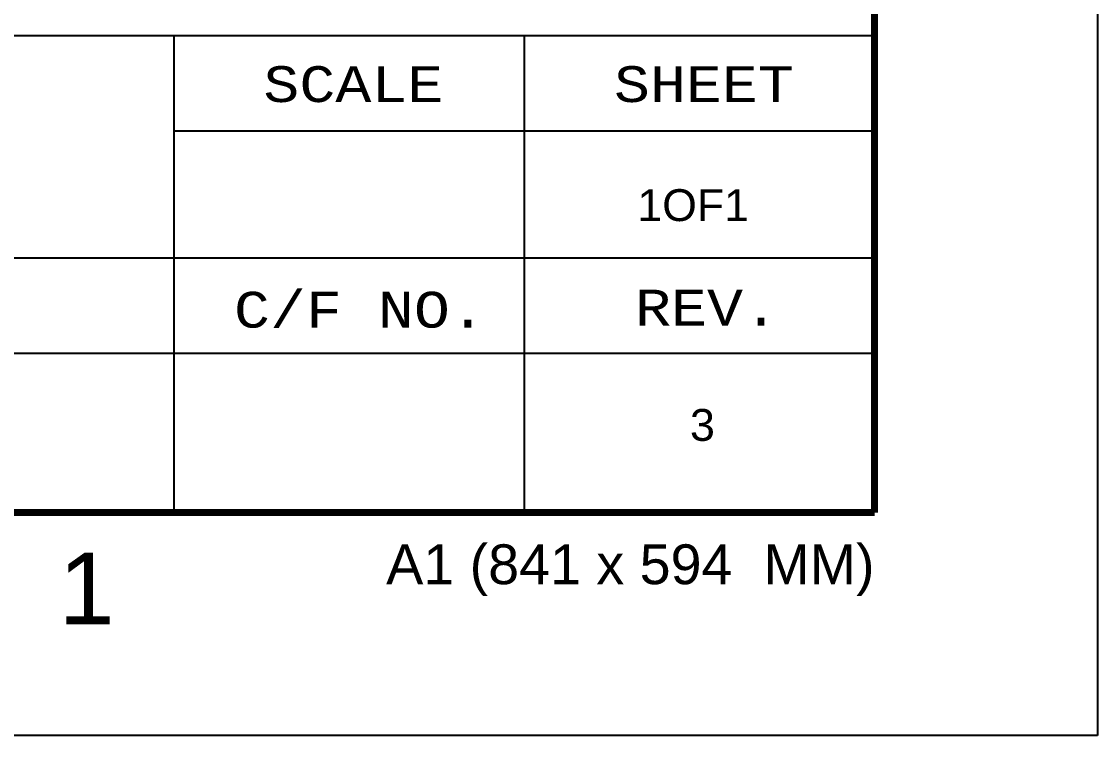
# Model space of a CAD drawing. Header units: inches. Extents: x 0 to 841, y 0 to 594.
# Drawn here: x 773.4 to 841, y 0 to 44.8 of the extents above; entities that cross this region are included whole.
import ezdxf
from ezdxf.enums import TextEntityAlignment as Align

# ---------------------------------------------------------------- set-up
doc = ezdxf.new("R2010")
doc.units = ezdxf.units.IN
doc.header["$MEASUREMENT"] = 0
doc.layers.add('BG Border', color=7, linetype='Continuous')
doc.layers.add('FRAME', color=7, linetype='Continuous')
doc.styles.add('Arial', font='arial.ttf')
doc.styles.add('Courier New', font='cour.ttf')

msp = doc.modelspace()

# ---------------------------------------------------------------- linework, layer by layer
at = {"layer": 'BG Border', "color": 7, "linetype": 'Continuous', "lineweight": 25}
for p, q in [((841, 594), (841, 0)), ((827, 43.94), (677, 43.94)), ((783, 14), (783, 43.94)), ((805, 14), (805, 43.94)), ((827, 37.952), (783, 37.952)), ((827, 29.967), (677, 29.967)), ((827, 23.98), (677, 23.98)), ((841, 0), (0, 0))]:
    msp.add_line(p, q, dxfattribs=at)
at = {"layer": 'BG Border', "color": 3, "linetype": 'Continuous', "lineweight": 120}
for p, q in [((827, 580), (827, 14)), ((827, 14), (35, 14))]:
    msp.add_line(p, q, dxfattribs=at)
msp.add_lwpolyline([(827, 580), (35, 580), (35, 14), (827, 14)], close=True, dxfattribs=at)

# ---------------------------------------------------------------- texts
at = {"layer": 'BG Border', "color": 7, "style": 'Courier New', "width": 1.002506}
for s, p in [('SCALE', (794.255, 40.901)), ('SHEET', (816.279, 40.901)), ('C/F NO.', (794.669, 26.83)), ('REV.', (816.474, 26.866))]:
    msp.add_text(s, height=2.25, dxfattribs=at).set_placement(p, align=Align.MIDDLE)
at = {"layer": 'BG Border', "color": 7, "style": 'Arial', "width": 1.000316}
msp.add_text('A1 (841 x 594  MM)', height=2.5, dxfattribs=at).set_placement((826.993, 12), align=Align.TOP_RIGHT)
at = {"layer": 'BG Border', "color": 3, "style": 'Arial', "width": 1.008516}
msp.add_text('1', height=4.5, dxfattribs=at).set_placement((777.5, 11.482), align=Align.TOP_CENTER)
at = {"layer": 'FRAME', "color": 2, "style": 'Arial'}
for s, width, p in [('1OF1', 1.002578, (812.1, 32.3)), ('3', 1.008516, (815.4, 18.5))]:
    msp.add_text(s, height=2, dxfattribs=dict(at, width=width)).set_placement(p)

doc.saveas('drawing.dxf')
